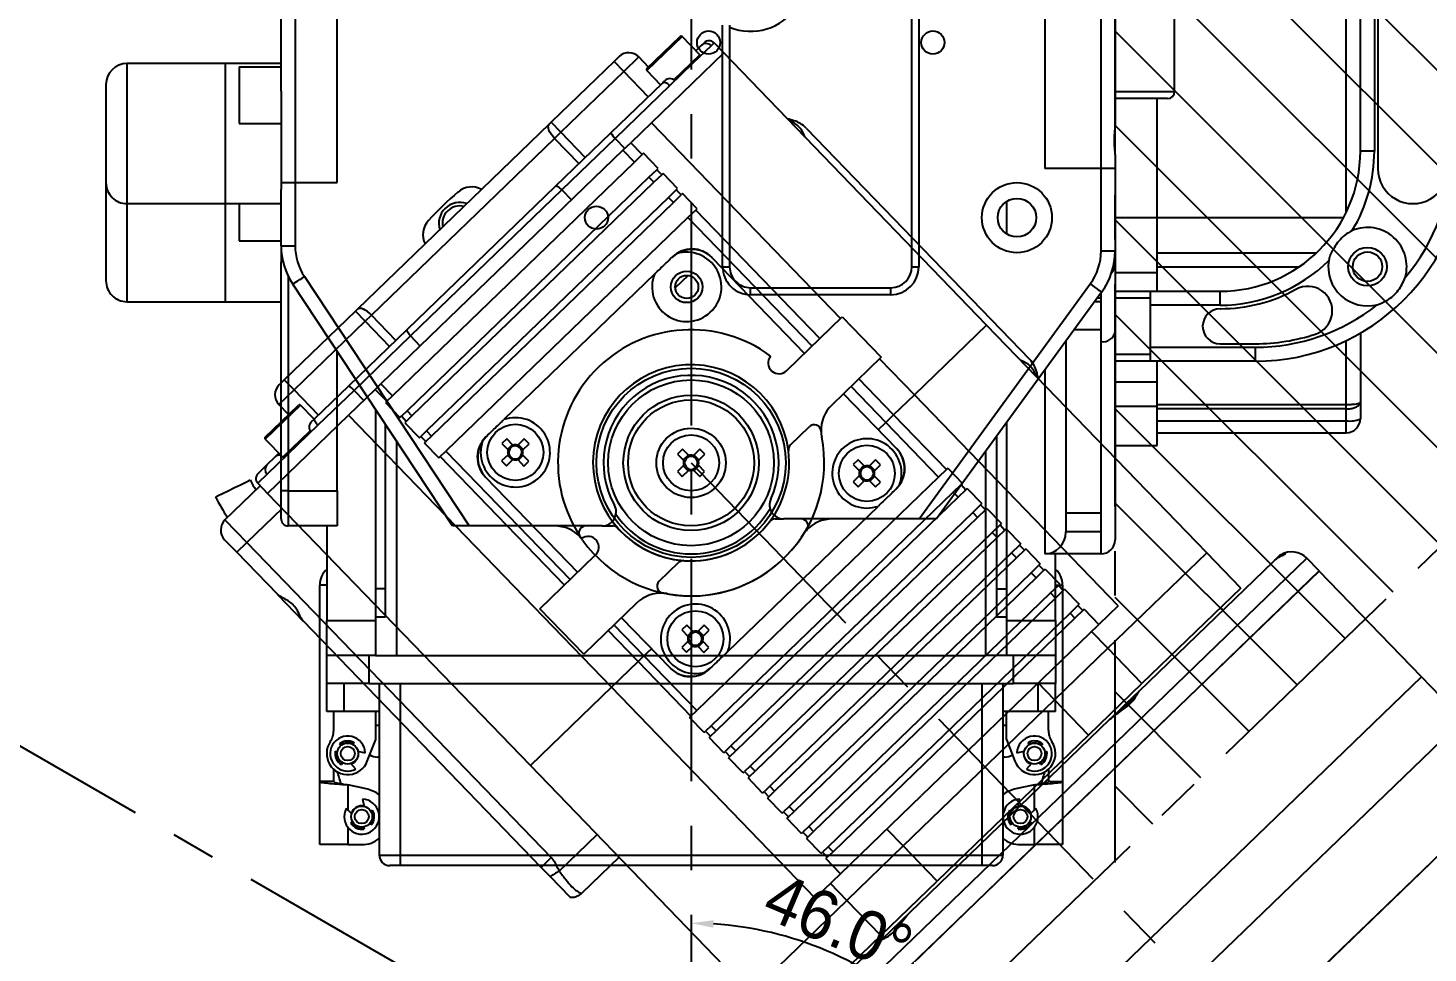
# Model space of a CAD drawing. Header units: millimetres. Extents: x 36 to 3196, y 27 to 5967.
# Drawn here: x 491 to 690.7, y 683.9 to 816 of the extents above; entities that cross this region are included whole.
import ezdxf

# ---------------------------------------------------------------- set-up
doc = ezdxf.new("R2010")
doc.units = ezdxf.units.MM
doc.linetypes.add('CENTER', pattern=[50.8, 31.75, -6.35, 6.35, -6.35])
for name, color, linetype in [('02_Center Line', 1, 'CENTER'), ('07_Hatch', 7, 'Continuous'), ('08_Dimension.Annotation', 2, 'Continuous')]:
    doc.layers.add(name, color=color, linetype=linetype)
doc.styles.add('Coavis T-3.2 Style', font='MS PGothic.ttf', dxfattribs={"height": 3.2})
doc.styles.add('Coavis T-7.0 Style', font='MS PGothic.ttf', dxfattribs={"height": 7})
doc.dimstyles.new('Coavis D-Style', dxfattribs={"dimtxt": 3.2, "dimasz": 3.2, "dimexe": 2, "dimexo": 1, "dimgap": 0.8, "dimtad": 1, "dimtoh": 1, "dimdec": 3, "dimzin": 1, "dimdsep": 46, "dimtxsty": 'Coavis T-3.2 Style', "dimcen": 0, "dimclrd": 253, "dimclre": 253, "dimclrt": 2, "dimadec": 1, "dimazin": 0, "dimtp": 0.1, "dimtm": 0.1, "dimtfac": 0.71, "dimtdec": 3, "dimtmove": 0, "dimatfit": 3, "dimfxl": 1, "dimlwd": -1, "dimlwe": -1, "dimarcsym": 1})

# ---------------------------------------------------------------- blocks, each defined once
blk = doc.blocks.new('A$C32f45786')
at = {"color": 7, "linetype": 'Continuous', "lineweight": 25}
for p, q in [((99.5, 181.5), (195.5, 181.5)), ((102, 181), (193, 181)), ((193, 181), (193, 179)), ((193, 179), (102, 179)), ((218.98, 179), (228.84, 179)), ((228.84, 179), (231.2, 179)), ((229.8, 177), (229.17, 177)), ((229.17, 150), (229.17, 177)), ((229.8, 177), (229.8, 150)), ((231.49, 177), (229.8, 177)), ((231.49, 150), (231.49, 177)), ((233.2, 177), (231.49, 177)), ((233.2, 150), (233.2, 177)), ((207.5, 150), (207.5, 172.77)), ((220.5, 159), (220.5, 164)), ((221, 164), (223, 164)), ((221, 149), (221, 164)), ((223, 164), (223, 149)), ((215, 159), (213, 159)), ((213, 149), (213, 159)), ((215, 159), (215, 149)), ((184.5, 152.5), (170.5, 152.5)), ((184.5, 144), (184.5, 152.5)), ((185.5, 151.5), (185.5, 144)), ((202.5, 150), (185.5, 150)), ((202.5, 144), (202.5, 150)), ((210.35, 150), (202.5, 150)), ((210.35, 144), (210.35, 150)), ((213, 150), (210.35, 150)), ((225.94, 150), (223, 150)), ((225.94, 144), (225.94, 150)), ((229.4, 150), (225.94, 150)), ((229.4, 144), (229.4, 150)), ((235, 150), (229.4, 150)), ((235, 144), (235, 150)), ((213, 144), (213, 149)), ((213, 149), (214, 149)), ((214, 149), (214, 144)), ((214, 149), (222, 149)), ((222, 144), (222, 149)), ((222, 149), (223, 149)), ((223, 149), (223, 144)), ((149.75, 144), (189.25, 144)), ((193.75, 144), (195.5, 144)), ((195.5, 144), (195.5, 142)), ((195.5, 144), (207.24, 144)), ((207.24, 144), (209.08, 144)), ((207.24, 142), (207.24, 144)), ((209.08, 144), (218.82, 144)), ((218.82, 144), (248.5, 144)), ((195.5, 142), (99.5, 142)), ((195.5, 142), (195.5, 134)), ((207.24, 142), (195.5, 142)), ((213.13, 142.08), (245.5, 118.5)), ((214.17, 142), (213.25, 142)), ((220.18, 142), (214.17, 142)), ((214.5, 142), (214.5, 141.09)), ((247.35, 142), (220.18, 142)), ((244.63, 137), (244.63, 142)), ((250.5, 142), (247.35, 142)), ((247.35, 142), (247.35, 137)), ((250.5, 142), (250.5, 134)), ((245.5, 116.03), (211.95, 140.47)), ((244.63, 137), (220.11, 137)), ((247.27, 137), (244.63, 137)), ((247.35, 137), (247.27, 137)), ((254.94, 136.5), (283, 136.5)), ((283, 136.5), (292, 136.5)), ((283, 134.5), (283, 136.5)), ((292, 136.5), (292, 132.5)), ((99.5, 134), (195.5, 134)), ((224.23, 134), (250.5, 134)), ((260, 135.5), (250.5, 135.5)), ((260, 128.55), (260, 135.5)), ((260, 135.5), (265, 135.5)), ((265, 135.5), (265, 128.55)), ((265, 135.5), (269, 135.5)), ((269, 135.5), (269, 129.5)), ((273, 135.5), (269, 135.5)), ((273, 135.5), (273, 133)), ((275.68, 134.5), (273, 134.5)), ((278.75, 133.98), (278.67, 134.27)), ((281.24, 134.5), (283, 134.5)), ((269, 133), (273, 133)), ((273, 133), (273, 128)), ((277.63, 133.67), (277.84, 133.45)), ((280.56, 133.4), (280.3, 133.25)), ((280.44, 132.07), (281.22, 131.35)), ((283.45, 132.5), (284.1, 129.62)), ((286.84, 132.72), (287.56, 131.94)), ((288.75, 131.8), (288.9, 132.06)), ((292, 130.5), (292, 132.5)), ((277.7, 131.75), (277.44, 131.6)), ((278.9, 130), (278.66, 131.04)), ((286.54, 130.16), (285.5, 130.39)), ((289.77, 130.17), (289.48, 130.25)), ((204.84, 128.55), (200.16, 128.55)), ((260, 128.55), (231.71, 128.55)), ((255.5, 127.1), (255.5, 128.55)), ((259.5, 127.1), (259.5, 128.55)), ((265, 128.55), (260, 128.55)), ((269, 129.5), (265, 129.5)), ((265, 128.55), (265, 125.5)), ((269, 37.5), (269, 129.5)), ((269, 128), (293.5, 128)), ((277, 128.5), (273, 128.5)), ((275, 128.5), (275, 128)), ((277, 128.5), (280.09, 129.71)), ((279.5, 128.26), (279.5, 128)), ((287.1, 128.94), (287.25, 129.2)), ((288.96, 129.34), (289.17, 129.13)), ((293.5, 125), (293.5, 128)), ((233.7, 127.1), (255.5, 127.1)), ((255.5, 127.1), (259.5, 127.1)), ((295, 126.5), (295, 125)), ((235.89, 125.5), (265, 125.5)), ((265, 41.5), (265, 125.5)), ((269, 125), (293.5, 125)), ((293.5, 125), (295, 125)), ((293.5, 42), (293.5, 125)), ((295, 125), (295, 42)), ((245.5, 118.5), (245.5, 116.03)), ((85.5, 116), (209.5, 116)), ((209.5, 115), (209.5, 116)), ((245.5, 116.03), (245.5, 96.7)), ((209.5, 115), (85.5, 115)), ((212.5, 92), (212.5, 112)), ((213.5, 112), (212.5, 112)), ((213.5, 112), (213.5, 92)), ((245.5, 95.5), (245.5, 96.7)), ((245.9, 94.7), (244.97, 95.34)), ((213.5, 92), (212.5, 92)), ((175, 89), (209.5, 89)), ((209.5, 88), (175, 88)), ((209.5, 88), (209.5, 89)), ((245.86, 72.27), (246.83, 73.07)), ((246.5, 70.8), (246.5, 72.32)), ((246.5, 70.8), (246.5, 51.83)), ((210.9, 28.32), (246.5, 51.83)), ((246.5, 51.83), (246.5, 49.43)), ((246.5, 49.43), (212.01, 26.65)), ((269, 42), (293.5, 42)), ((293.5, 42), (295, 42)), ((293.5, 39), (293.5, 42)), ((295, 42), (295, 40.5)), ((265, 41.5), (234.49, 41.5)), ((265, 38.45), (265, 41.5)), ((229.87, 38.45), (260, 38.45)), ((255.5, 39.9), (232.07, 39.9)), ((255.5, 39.9), (255.5, 38.45)), ((259.5, 39.9), (255.5, 39.9)), ((259.5, 38.45), (259.5, 39.9)), ((260, 31.5), (260, 38.45)), ((260, 38.45), (265, 38.45)), ((265, 38.45), (265, 31.5)), ((269, 39), (293.5, 39)), ((273, 39), (273, 34)), ((277, 38.5), (273, 38.5)), ((275, 39), (275, 38.5)), ((280.09, 37.29), (277, 38.5)), ((279.5, 39), (279.5, 38.74)), ((287.25, 37.8), (287.1, 38.06)), ((265, 37.5), (269, 37.5)), ((269, 37.5), (269, 31.5)), ((278.66, 35.96), (278.9, 37)), ((284.1, 37.38), (283.45, 34.5)), ((285.5, 36.61), (286.54, 36.84)), ((289.17, 37.87), (288.96, 37.66)), ((289.48, 36.75), (289.77, 36.83)), ((292, 34.5), (292, 36.5)), ((273, 34), (269, 34)), ((273, 34), (273, 31.5)), ((277.44, 35.4), (277.7, 35.25)), ((281.22, 35.65), (280.44, 34.93)), ((287.56, 35.06), (286.84, 34.28)), ((288.9, 34.94), (288.75, 35.2)), ((292, 34.5), (292, 30.5)), ((197.5, 33), (167.5, 33)), ((197.5, 27), (197.5, 33)), ((241.5, 33), (221.62, 33)), ((241.5, 26), (241.5, 33)), ((241.5, 33), (246.5, 33)), ((246.5, 33), (246.5, 26)), ((275.68, 32.5), (273, 32.5)), ((277.84, 33.55), (277.63, 33.33)), ((278.67, 32.73), (278.75, 33.02)), ((278.74, 32.97), (279, 32.95)), ((280.3, 33.75), (280.56, 33.6)), ((283, 32.5), (281.24, 32.5)), ((283, 32.5), (283, 30.5)), ((246.5, 31.5), (260, 31.5)), ((283, 30.5), (254.94, 30.5)), ((265, 31.5), (260, 31.5)), ((269, 31.5), (265, 31.5)), ((273, 31.5), (269, 31.5)), ((292, 30.5), (283, 30.5)), ((167.5, 27), (197.5, 27)), ((197.5, 25), (197.5, 27)), ((197.5, 27), (206.5, 27)), ((206.5, 25), (206.5, 27)), ((241.5, 26), (241.5, 25)), ((241.5, 26), (246.5, 26)), ((184.43, 25), (172.99, 25)), ((180.5, 25), (180.5, 17)), ((180.99, 19), (180.99, 25)), ((184.43, 25), (189.04, 25)), ((189.04, 19), (189.04, 25)), ((189.04, 25), (198.5, 25)), ((206.5, 25), (198.5, 25)), ((200.5, 17), (200.5, 25)), ((205.82, 19), (205.82, 25)), ((206.5, 25), (208.86, 25)), ((241.5, 25), (208.86, 25)), ((214.5, 17), (214.5, 25)), ((245.5, 25), (241.5, 25)), ((180.99, 19), (189.04, 19)), ((200.5, 19), (205.82, 19)), ((180.5, 17), (180.5, 3)), ((180.5, 17), (200.5, 17)), ((180.5, 17), (184.05, 17)), ((184.05, 17), (200.5, 17)), ((200.4, 17), (214.5, 17)), ((200.5, 3), (200.5, 17)), ((200.5, 17), (214.5, 17)), ((214.5, 3), (214.5, 17)), ((183.5, 0), (197.5, 0)), ((197.5, 0), (211.5, 0))]:
    blk.add_line(p, q, dxfattribs=at)
at = {"color": 1, "linetype": 'Continuous', "lineweight": 25}
for p, q in [((201.72, 177), (166.85, 177)), ((202.5, 150), (202.5, 176.6)), ((229.17, 177), (220.04, 177)), ((209.5, 150), (209.5, 170.3)), ((213.93, 141.5), (213.93, 142)), ((218.5, 142), (218.5, 138.17)), ((254.94, 135.5), (254.94, 136.5)), ((287.04, 132.5), (283.45, 132.5)), ((292, 132.5), (289.5, 132.5)), ((283.45, 34.5), (287.04, 34.5)), ((289.5, 34.5), (292, 34.5)), ((254.94, 31.5), (254.94, 30.5)), ((210.86, 26), (241.5, 26)), ((180.5, 3), (200.5, 3)), ((200.5, 3), (214.5, 3))]:
    blk.add_line(p, q, dxfattribs=at)
at = {"color": 7, "linetype": 'Continuous', "lineweight": 25, "flags": 128}
for points in [[(211.95, 140.47), (212.18, 140.78), (212.41, 141.08), (212.61, 141.36), (212.79, 141.61), (212.93, 141.81), (213.04, 141.96), (213.11, 142.05), (213.13, 142.08)], [(277.81, 133.49), (277.57, 133.09), (277.45, 132.5)], [(277.45, 132.5), (277.57, 131.91), (277.66, 131.72)], [(284.1, 129.62), (284.58, 128.42), (284.88, 128)], [(287.23, 129.16), (287.41, 129.07), (288, 128.95)], [(288, 128.95), (288.59, 129.07), (288.99, 129.31)], [(284.88, 39), (284.58, 38.58), (284.1, 37.38)], [(287.23, 37.84), (287.41, 37.93), (288, 38.05)], [(288, 38.05), (288.59, 37.93), (288.99, 37.69)], [(212.01, 26.65), (211.99, 26.69), (211.92, 26.78), (211.82, 26.94), (211.68, 27.14), (211.52, 27.4), (211.33, 27.69), (211.12, 28), (210.9, 28.32)]]:
    blk.add_lwpolyline(points, dxfattribs=at)
at = {"color": 7, "linetype": 'Continuous', "lineweight": 25}
for centre, radius in [((209.5, 180.02), 2.75), ((209.5, 180.02), 2.1), ((202.5, 130), 5), ((279, 132.5), 1.5), ((202.5, 130), 2.75), ((279, 132.5), 1), ((288, 130.5), 1.5), ((288, 130.5), 1), ((177.5, 118), 1.65), ((177.5, 86), 1.65), ((202.5, 70), 1.65), ((288, 36.5), 1.5), ((279, 34.5), 1.5), ((288, 36.5), 1), ((279, 34.5), 1)]:
    blk.add_circle(centre, radius, dxfattribs=at)
for centre, radius, start, end in [((193, 164), 30, 0, 90), ((193, 164), 28, 49.8567, 90), ((195.5, 186.5), 5, 270, 90), ((209.5, 180.02), 5.6, 73.9141, 202.7955), ((193, 159), 22, 58.9801, 90), ((209.5, 180.02), 5.6, 260.9521, 14.4069), ((193, 164), 28, 0, 38.4643), ((193, 159), 20, 0, 90), ((227.84, 177.49), 3.69, 352.3742, 24.1776), ((231.2, 177), 2, 0, 90), ((193, 159), 22, 0, 44.7675), ((215.8, 171.5), 3.5, 18.21, 208.7357), ((193, 164), 27.5, 0, 18.21), ((193, 159), 22.5, 0, 28.7357), ((218, 159), 2.5, 180, 0), ((184.5, 151.5), 1, 0, 90), ((207.24, 134), 10, 53.924, 90), ((218.43, 142.27), 1.78, 351.3217, 77.2034), ((248.5, 142), 2, 0, 90), ((207.24, 134), 8, 53.924, 90), ((254.94, 133.5), 3, 90, 138.1897), ((275.68, 137.5), 3, 270, 303.5573), ((279, 132.5), 2.5, 332.6096, 267.6371), ((279, 132.5), 3, 291.3045, 123.5573), ((279, 132.5), 1.8, 30.1233, 100.6521), ((279, 132.5), 1.55, 30.1233, 99.8233), ((285.32, 143.28), 10, 248.1096, 257.9169), ((279, 132.5), 1.8, 139.5946, 210.1233), ((279, 132.5), 1.55, 257.83, 342.4167), ((288, 130.5), 2.5, 182.5607, 117.5882), ((288, 130.5), 1.55, 107.7811, 192.3678), ((288, 130.5), 1.8, 349.5457, 60.0745), ((288, 130.5), 1.55, 350.3745, 60.0745), ((288, 130.5), 4, 321.3178, 0), ((277.5, 128.26), 2, 0, 33.0674), ((288, 130.5), 1.8, 240.0745, 310.6032), ((293.5, 126.5), 1.5, 0, 90), ((209.5, 112), 4, 0, 90), ((209.5, 112), 3, 0, 90), ((250.5, 103.67), 5, 180, 228.1897), ((246.5, 99.2), 1, 48.1897, 180), ((250.5, 103.67), 5, 228.1897, 237.2028), ((168, 92), 7.9, 337.682, 56.151), ((237.5, 83.5), 19, 305.6853, 57.2028), ((237.5, 83.5), 12.5, 65.5567, 298.8657), ((243.5, 96.7), 2, 245.5567, 0), ((237.5, 83.5), 13, 0, 60.0339), ((246.5, 95.5), 1, 180, 233.1301), ((237.5, 83.5), 14, 311.8103, 53.1301), ((209.5, 92), 4, 270, 0), ((209.5, 92), 3, 270, 0), ((237.5, 83.5), 13, 304.3885, 0), ((244.5, 70.8), 2, 0, 118.8657), ((247.5, 72.32), 1, 131.8103, 180), ((247.5, 68.48), 1, 180, 311.8103), ((251.5, 64.01), 5, 125.6853, 131.8103), ((251.5, 64.01), 5, 131.8103, 180), ((293.5, 40.5), 1.5, 270, 0), ((277.5, 38.74), 2, 326.9326, 0), ((288, 36.5), 2.5, 242.4118, 177.4393), ((288, 36.5), 1.8, 49.3968, 119.9255), ((288, 36.5), 4, 0, 38.6822), ((279, 34.5), 2.5, 92.3629, 27.3904), ((279, 34.5), 3, 236.4427, 68.6955), ((279, 34.5), 1.55, 17.5833, 102.17), ((288, 36.5), 1.55, 167.6322, 252.2189), ((288, 36.5), 1.55, 299.9255, 9.6255), ((288, 36.5), 1.8, 299.9255, 10.4543), ((279, 34.5), 1.8, 149.8767, 220.4054), ((279, 34.5), 1.55, 149.8767, 219.5767), ((275.68, 29.5), 3, 56.4427, 90), ((279, 34.5), 1.8, 259.3479, 329.8767), ((279, 34.5), 1.55, 270, 329.8767), ((285.32, 23.72), 10, 101.924, 111.8904), ((254.94, 33.5), 3, 221.8103, 270), ((206.5, 35), 8, 270, 303.4356), ((206.5, 35), 10, 270, 303.4356), ((245.5, 26), 1, 270, 0), ((183.5, 3), 3, 180, 270), ((197.5, 3), 3, 270, 0), ((211.5, 3), 3, 270, 0)]:
    blk.add_arc(centre, radius, start, end, dxfattribs=at)
at = {"color": 1, "linetype": 'Continuous', "lineweight": 25}
blk.add_arc((209.08, 142.04), 1.96, 47.7384, 89.935, dxfattribs=at)
at = {"color": 7, "linetype": 'Continuous', "lineweight": 25}
blk.add_ellipse((247.28, 134), major_axis=(3.22, 0), ratio=0.930462, start_param=0, end_param=1.546931, dxfattribs=at)
for points, knots in [([(214.92, 181.42), (214.74, 181.89), (214.3, 183.04), (212.97, 184.53), (211.68, 185.12), (211.05, 185.4)], [0, 0, 0, 0, 0.264729, 0.640155, 1, 1, 1, 1]), ([(204.34, 177.85), (204.55, 177.49), (205.15, 176.44), (206.56, 175.34), (207.85, 174.65), (208.5, 174.52), (208.62, 174.49)], [0, 0, 0, 0, 0.224474, 0.646123, 0.933586, 1, 1, 1, 1]), ([(229.17, 177), (229.17, 177.22), (229.16, 177.64), (229.11, 178.22), (229.03, 178.68), (228.93, 178.94), (228.87, 179), (228.84, 179), (228.84, 179)], [0, 0, 0, 0, 0.2042196, 0.4065357, 0.6116417, 0.8255191, 0.9966767, 1, 1, 1, 1]), ([(229.8, 177), (229.79, 177.22), (229.77, 177.64), (229.61, 178.22), (229.37, 178.68), (229.1, 178.94), (228.92, 179), (228.84, 179), (228.84, 179)], [0, 0, 0, 0, 0.204423, 0.406746, 0.611683, 0.825429, 0.996672, 1, 1, 1, 1]), ([(189.25, 144), (189.54, 143.98), (190.16, 143.94), (191.3, 143.82), (192.52, 143.89), (193.33, 143.99), (193.7, 144), (193.75, 144)], [0, 0, 0, 0, 0.209898, 0.456533, 0.712866, 0.961013, 1, 1, 1, 1]), ([(283.45, 132.5), (283.41, 133.02), (283.34, 134.07), (283.23, 135.39), (283.11, 136.32), (283.04, 136.44), (283, 136.5)], [0, 0, 0, 0, 0.249999, 0.499998, 0.75, 1, 1, 1, 1]), ([(283.45, 132.5), (283.41, 132.76), (283.34, 133.29), (283.23, 133.95), (283.11, 134.41), (283.04, 134.47), (283, 134.5)], [0, 0, 0, 0, 0.249997, 0.5, 0.749995, 1, 1, 1, 1]), ([(283, 30.5), (283.04, 30.56), (283.11, 30.68), (283.23, 31.61), (283.34, 32.93), (283.41, 33.98), (283.45, 34.5)], [0, 0, 0, 0, 0.25, 0.500002, 0.75, 1, 1, 1, 1]), ([(283, 32.5), (283.04, 32.53), (283.11, 32.59), (283.23, 33.05), (283.34, 33.71), (283.41, 34.24), (283.45, 34.5)], [0, 0, 0, 0, 0.250005, 0.499999, 0.750001, 1, 1, 1, 1])]:
    blk.add_open_spline(points, degree=3, knots=knots, dxfattribs=at)
blk = doc.blocks.new('A$C1af0320f')
at = {"color": 8, "linetype": 'Continuous', "lineweight": 25}
for p, q in [((124.35, 444.14), (121.85, 444.14)), ((121.85, 444.14), (121.85, 412.13)), ((124.35, 444.14), (124.35, 412.13)), ((145.37, 444.14), (124.37, 444.14)), ((124.37, 444.14), (124.37, 384.64)), ((153.87, 444.14), (145.37, 444.14)), ((145.37, 444.14), (145.37, 384.64)), ((145.37, 444.14), (145.37, 337.4)), ((153.87, 444.14), (153.87, 337.4)), ((165.37, 444.14), (165.37, 337.4)), ((165.39, 444.14), (165.39, 336.64)), ((118.85, 440.41), (118.85, 441.66)), ((119.14, 442.25), (118.97, 441.84)), ((119.05, 441.86), (119.05, 441.67)), ((118.85, 413.8), (118.85, 440.41)), ((124.37, 440.36), (124.35, 440.36)), ((124.35, 436.36), (124.37, 436.36)), ((10.15, 434.39), (10.15, 433.8)), ((10.15, 434.39), (12.15, 434.39)), ((10.15, 433.8), (10.15, 431.37)), ((12.15, 420.06), (12.15, 434.39)), ((66.15, 434.39), (12.15, 434.39)), ((28.02, 435.39), (73.98, 435.39)), ((111.35, 434.39), (66.15, 434.39)), ((66.15, 434.39), (66.15, 420.06)), ((118.35, 434.39), (111.35, 434.39)), ((111.35, 414.77), (111.35, 434.39)), ((118.35, 434.39), (118.35, 414.77)), ((6.15, 424.95), (6.15, 431.55)), ((9.95, 431.75), (6.35, 431.75)), ((6.35, 431.75), (6.35, 424.75)), ((9.15, 432.83), (9.15, 433.39)), ((9.15, 431.75), (9.15, 432.83)), ((9.95, 426.58), (9.95, 431.75)), ((124.37, 433.39), (124.35, 433.39)), ((10.15, 431.37), (10.15, 430.12)), ((10.15, 430.12), (10.15, 425.6)), ((118.85, 430.39), (118.35, 430.39)), ((9.15, 425.1), (9.15, 425.6)), ((10.15, 425.6), (10.15, 414.77)), ((6.15, 425.28), (4.15, 425.28)), ((4.15, 422.28), (4.15, 425.28)), ((6.35, 424.75), (9.15, 424.75)), ((9.15, 414.88), (9.15, 425.1)), ((2.15, 423.28), (2.15, 422.28)), ((4.15, 422.28), (2.15, 422.28)), ((2.15, 422.28), (2.15, 409.8)), ((9.15, 422.28), (4.15, 422.28)), ((4.15, 409.8), (4.15, 422.28)), ((12.15, 420.06), (12.15, 415.94)), ((12.15, 420.06), (51, 420.06)), ((51, 409.39), (51, 420.39)), ((51, 420.39), (59, 420.39)), ((59, 420.39), (59, 410.56)), ((59, 420.06), (66.15, 420.06)), ((108, 420.06), (66.15, 420.06)), ((66.15, 415.94), (66.15, 420.06)), ((66.15, 420.06), (66.15, 415.94)), ((108, 420.06), (108, 416.21)), ((14.5, 415.94), (12.15, 415.94)), ((12.15, 414.39), (12.15, 415.94)), ((17.5, 416.21), (14.5, 416.21)), ((14.5, 416.21), (14.5, 415.94)), ((14.5, 415.94), (14.5, 414.39)), ((17.5, 415.94), (17.5, 416.21)), ((17.5, 414.39), (17.5, 415.94)), ((18.5, 415.94), (17.5, 415.94)), ((21.5, 416.21), (18.5, 416.21)), ((18.5, 416.21), (18.5, 415.94)), ((18.5, 415.94), (18.5, 414.39)), ((21.5, 415.94), (21.5, 416.21)), ((21.5, 414.39), (21.5, 415.94)), ((22.5, 415.94), (21.5, 415.94)), ((25.5, 416.21), (22.5, 416.21)), ((22.5, 416.21), (22.5, 415.94)), ((22.5, 414.39), (22.5, 415.94)), ((25.5, 415.94), (25.5, 416.21)), ((25.5, 415.94), (25.5, 414.39)), ((51, 415.94), (25.5, 415.94)), ((66.15, 415.94), (59, 415.94)), ((66.15, 415.94), (77, 415.94)), ((66.15, 415.94), (66.15, 414.39)), ((77, 416.21), (80, 416.21)), ((77, 416.21), (77, 415.94)), ((77, 415.94), (77, 414.39)), ((80, 415.94), (80, 416.21)), ((80, 415.94), (81, 415.94)), ((80, 414.39), (80, 415.94)), ((81, 416.21), (84, 416.21)), ((81, 416.21), (81, 415.94)), ((81, 415.94), (81, 414.39)), ((84, 415.94), (84, 416.21)), ((84, 415.94), (85, 415.94)), ((84, 414.39), (84, 415.94)), ((85, 416.21), (88, 416.21)), ((85, 416.21), (85, 415.94)), ((85, 415.94), (85, 414.39)), ((88, 415.94), (88, 416.21)), ((88, 415.94), (89, 415.94)), ((88, 414.39), (88, 415.94)), ((89, 416.21), (92, 416.21)), ((89, 416.21), (89, 415.94)), ((89, 415.94), (89, 414.39)), ((92, 415.94), (92, 416.21)), ((92, 415.94), (93, 415.94)), ((92, 414.39), (92, 415.94)), ((93, 416.21), (96, 416.21)), ((93, 416.21), (93, 415.94)), ((93, 415.94), (93, 414.39)), ((96, 415.94), (96, 416.21)), ((96, 415.94), (97, 415.94)), ((96, 414.39), (96, 415.94)), ((97, 416.21), (100, 416.21)), ((97, 416.21), (97, 415.94)), ((97, 415.94), (97, 414.39)), ((100, 415.94), (100, 416.21)), ((100, 415.94), (101, 415.94)), ((100, 414.39), (100, 415.94)), ((101, 416.21), (104, 416.21)), ((101, 416.21), (101, 415.94)), ((101, 415.94), (101, 414.39)), ((104, 415.94), (104, 416.21)), ((104, 415.94), (105, 415.94)), ((104, 414.39), (104, 415.94)), ((105, 416.21), (108, 416.21)), ((105, 416.21), (105, 415.94)), ((105, 415.94), (105, 414.39)), ((108, 399.72), (108, 416.21)), ((9.15, 403.88), (9.15, 414.88)), ((10.15, 414.77), (10.15, 404.19)), ((10.15, 414.77), (12.15, 414.77)), ((12.15, 414.39), (12.15, 366.39)), ((12.15, 414.39), (14.5, 414.39)), ((14.5, 366.39), (14.5, 414.39)), ((17.5, 414.39), (18.5, 414.39)), ((17.5, 414.39), (17.5, 366.39)), ((18.5, 366.39), (18.5, 414.39)), ((21.5, 414.39), (21.5, 366.39)), ((21.5, 414.39), (22.5, 414.39)), ((22.5, 366.39), (22.5, 414.39)), ((25.5, 414.39), (25.5, 366.39)), ((25.5, 414.39), (51, 414.39)), ((59, 414.39), (66.15, 414.39)), ((66.15, 414.39), (77, 414.39)), ((66.15, 412.89), (66.15, 414.39)), ((66.15, 414.39), (66.15, 412.89)), ((77, 414.39), (77, 366.4)), ((80, 414.39), (81, 414.39)), ((80, 366.4), (80, 414.39)), ((81, 414.39), (81, 366.4)), ((84, 414.39), (85, 414.39)), ((84, 366.4), (84, 414.39)), ((85, 414.39), (85, 366.4)), ((88, 414.39), (89, 414.39)), ((88, 366.4), (88, 414.39)), ((89, 414.39), (89, 366.4)), ((92, 414.39), (93, 414.39)), ((92, 366.4), (92, 414.39)), ((93, 414.39), (93, 366.4)), ((96, 414.39), (97, 414.39)), ((96, 366.4), (96, 414.39)), ((97, 414.39), (97, 366.4)), ((100, 414.39), (101, 414.39)), ((100, 366.4), (100, 414.39)), ((101, 414.39), (101, 366.4)), ((104, 414.39), (105, 414.39)), ((104, 366.4), (104, 414.39)), ((105, 414.39), (105, 366.4)), ((111.35, 414.77), (108, 414.77)), ((118.35, 414.77), (111.35, 414.77)), ((111.35, 414.77), (111.35, 404.19)), ((118.35, 404.19), (118.35, 414.77)), ((118.85, 413.8), (118.85, 413.2)), ((51, 412.89), (32.1, 412.89)), ((69.9, 412.89), (59, 412.89)), ((118.85, 413.18), (118.85, 413.2)), ((118.85, 407.91), (118.85, 413.18)), ((119.05, 413.03), (119.05, 409.65)), ((121.85, 412.13), (121.85, 336.64)), ((124.35, 412.13), (124.35, 336.64)), ((124.37, 411.9), (124.35, 411.9)), ((165.39, 413.4), (165.37, 413.4)), ((2.15, 409.8), (2.15, 409.38)), ((4.15, 409.8), (2.15, 409.8)), ((4.15, 408.56), (4.15, 409.8)), ((9.15, 409.8), (4.15, 409.8)), ((28.09, 409.63), (28, 408.79)), ((69.97, 409.65), (68.98, 409.63)), ((68.98, 409.63), (69, 408.35)), ((69.99, 408.37), (69.97, 409.65)), ((74, 408.79), (73.91, 409.63)), ((165.37, 411.32), (165.39, 411.32)), ((2.15, 409.38), (2.15, 371.4)), ((4.15, 372.22), (4.15, 408.56)), ((4.15, 408.56), (9.15, 408.56)), ((31.45, 408.66), (31.45, 406.12)), ((51, 409.39), (51, 409.39)), ((68.52, 407.88), (67.25, 407.86)), ((67.25, 407.86), (67.26, 406.87)), ((68.42, 406.88), (68.41, 407.87)), ((68.99, 408.47), (69.98, 408.48)), ((71.74, 407.91), (70.46, 407.89)), ((70.58, 407.9), (70.59, 406.91)), ((71.75, 406.92), (71.74, 407.91)), ((118.85, 368.25), (118.85, 407.95)), ((124.35, 407.9), (124.37, 407.9)), ((59, 402.39), (59, 406.09)), ((67.26, 406.87), (68.54, 406.89)), ((69.01, 406.42), (69.03, 405.14)), ((70.01, 406.31), (69.02, 406.3)), ((70.02, 405.15), (70, 406.43)), ((70.48, 406.91), (71.75, 406.92)), ((9.15, 374.54), (9.15, 403.88)), ((10.15, 404.19), (10.15, 374.17)), ((10.15, 404.19), (12.15, 404.19)), ((28, 405.33), (28, 375.45)), ((69.03, 405.14), (70.02, 405.15)), ((74, 375.45), (74, 405.33)), ((111.35, 404.19), (108, 404.19)), ((111.35, 374.17), (111.35, 404.19)), ((118.35, 404.19), (111.35, 404.19)), ((118.35, 404.19), (118.35, 374.17)), ((108, 399.72), (108, 381.06)), ((51.47, 392.65), (50.48, 392.63)), ((50.48, 392.63), (50.49, 391.35)), ((51.48, 391.37), (51.47, 392.65)), ((50.02, 390.87), (48.74, 390.86)), ((48.74, 390.86), (48.76, 389.87)), ((48.76, 389.87), (50.04, 389.88)), ((49.92, 389.88), (49.91, 390.87)), ((50.49, 391.47), (51.48, 391.48)), ((53.24, 390.91), (51.96, 390.9)), ((51.98, 389.91), (53.26, 389.92)), ((52.08, 390.9), (52.09, 389.91)), ((53.26, 389.92), (53.24, 390.91)), ((50.52, 389.41), (50.53, 388.13)), ((51.51, 389.31), (50.52, 389.3)), ((50.53, 388.13), (51.52, 388.15)), ((51.52, 388.15), (51.51, 389.43)), ((124.37, 384.64), (124.37, 336.64)), ((108, 364.99), (108, 381.06)), ((60, 375.37), (60, 379.21)), ((32.97, 375.65), (31.98, 375.63)), ((31.98, 375.63), (31.99, 374.35)), ((32.98, 374.37), (32.97, 375.65)), ((69.98, 375.64), (68.99, 375.64)), ((68.99, 375.64), (69, 374.36)), ((69.99, 374.36), (69.98, 375.64)), ((9.15, 362.9), (9.15, 374.54)), ((10.15, 374.17), (12.15, 374.17)), ((10.15, 374.17), (10.15, 362.98)), ((31.52, 373.87), (30.24, 373.86)), ((30.24, 373.86), (30.26, 372.87)), ((31.42, 372.88), (31.41, 373.87)), ((31.99, 374.47), (32.98, 374.48)), ((34.74, 373.91), (33.46, 373.9)), ((33.58, 373.9), (33.59, 372.91)), ((34.76, 372.92), (34.74, 373.91)), ((68.53, 373.88), (67.25, 373.87)), ((67.25, 373.87), (67.25, 372.88)), ((68.42, 372.89), (68.41, 373.88)), ((69, 374.48), (69.99, 374.48)), ((71.75, 373.9), (70.47, 373.89)), ((70.58, 373.89), (70.59, 372.9)), ((71.75, 372.91), (71.75, 373.9)), ((111.35, 374.17), (108, 374.17)), ((118.35, 374.17), (111.35, 374.17)), ((111.35, 374.17), (111.35, 362.98)), ((118.35, 362.98), (118.35, 374.17)), ((4.15, 370.98), (4.15, 372.22)), ((9.15, 372.22), (4.15, 372.22)), ((28, 371.99), (28.09, 371.15)), ((30.26, 372.87), (31.54, 372.88)), ((32.02, 372.41), (32.03, 371.13)), ((33.01, 372.31), (32.02, 372.3)), ((33.02, 371.15), (33.01, 372.43)), ((33.48, 372.91), (34.76, 372.92)), ((67.25, 372.88), (68.53, 372.89)), ((69.01, 372.42), (69.02, 371.14)), ((70, 372.31), (69.01, 372.3)), ((70.01, 371.14), (70, 372.42)), ((70.47, 372.9), (71.75, 372.91)), ((73.91, 371.15), (74, 371.99)), ((2.15, 371.4), (2.15, 370.98)), ((2.15, 370.98), (2.15, 356.87)), ((4.15, 370.98), (2.15, 370.98)), ((4.15, 356.87), (4.15, 370.98)), ((4.15, 370.98), (9.15, 370.98)), ((32.03, 371.13), (33.02, 371.15)), ((51, 360.39), (51, 371.39)), ((51, 371.39), (51, 371.39)), ((60, 370.9), (60, 360.39)), ((69.02, 371.14), (70.01, 371.14)), ((32.1, 367.89), (51, 367.89)), ((60, 367.89), (69.9, 367.89)), ((66.15, 366.4), (66.15, 367.89)), ((66.15, 367.89), (66.15, 366.39)), ((118.85, 368.25), (118.85, 362.68)), ((12.15, 366.39), (12.15, 365.26)), ((12.15, 366.39), (14.5, 366.39)), ((14.5, 365.26), (14.5, 366.39)), ((17.5, 366.39), (17.5, 365.26)), ((17.5, 366.39), (18.5, 366.39)), ((18.5, 365.26), (18.5, 366.39)), ((21.5, 366.39), (22.5, 366.39)), ((21.5, 366.39), (21.5, 365.26)), ((22.5, 366.39), (22.5, 365.26)), ((25.5, 366.39), (51, 366.39)), ((25.5, 365.26), (25.5, 366.39)), ((60, 366.39), (66.15, 366.39)), ((66.15, 366.4), (77, 366.4)), ((66.15, 365.26), (66.15, 366.39)), ((77, 365.26), (77, 366.4)), ((80, 366.4), (81, 366.4)), ((80, 366.4), (80, 365.26)), ((81, 365.26), (81, 366.4)), ((84, 366.4), (85, 366.4)), ((84, 366.4), (84, 365.26)), ((85, 365.26), (85, 366.4)), ((88, 366.4), (89, 366.4)), ((88, 366.4), (88, 365.26)), ((89, 365.26), (89, 366.4)), ((92, 366.4), (93, 366.4)), ((92, 366.4), (92, 365.26)), ((93, 365.26), (93, 366.4)), ((96, 366.4), (97, 366.4)), ((96, 366.4), (96, 365.26)), ((97, 365.26), (97, 366.4)), ((100, 366.4), (101, 366.4)), ((100, 366.4), (100, 365.26)), ((101, 365.26), (101, 366.4)), ((104, 366.4), (105, 366.4)), ((104, 366.4), (104, 365.26)), ((105, 365.26), (105, 366.4)), ((14.5, 365.26), (12.15, 365.26)), ((12.15, 365.26), (12.15, 359.95)), ((14.5, 365.26), (14.5, 364.99)), ((14.5, 364.99), (17.5, 364.99)), ((18.5, 365.26), (17.5, 365.26)), ((17.5, 364.99), (17.5, 365.26)), ((18.5, 365.26), (18.5, 364.99)), ((18.5, 364.99), (21.5, 364.99)), ((22.5, 365.26), (21.5, 365.26)), ((21.5, 364.99), (21.5, 365.26)), ((22.5, 365.26), (22.5, 364.99)), ((22.5, 364.99), (25.5, 364.99)), ((51, 365.26), (25.5, 365.26)), ((25.5, 364.99), (25.5, 365.26)), ((66.15, 365.26), (60, 365.26)), ((66.15, 365.26), (77, 365.26)), ((66.15, 359.95), (66.15, 365.26)), ((66.15, 365.26), (66.15, 359.95)), ((77, 365.26), (77, 364.99)), ((80, 364.99), (77, 364.99)), ((80, 365.26), (81, 365.26)), ((80, 364.99), (80, 365.26)), ((81, 365.26), (81, 364.99)), ((84, 364.99), (81, 364.99)), ((84, 365.26), (85, 365.26)), ((84, 364.99), (84, 365.26)), ((85, 365.26), (85, 364.99)), ((88, 364.99), (85, 364.99)), ((88, 365.26), (89, 365.26)), ((88, 364.99), (88, 365.26)), ((89, 365.26), (89, 364.99)), ((92, 364.99), (89, 364.99)), ((92, 365.26), (93, 365.26)), ((92, 364.99), (92, 365.26)), ((93, 365.26), (93, 364.99)), ((96, 364.99), (93, 364.99)), ((96, 365.26), (97, 365.26)), ((96, 364.99), (96, 365.26)), ((97, 365.26), (97, 364.99)), ((100, 364.99), (97, 364.99)), ((100, 365.26), (101, 365.26)), ((100, 364.99), (100, 365.26)), ((101, 365.26), (101, 364.99)), ((104, 364.99), (101, 364.99)), ((104, 365.26), (105, 365.26)), ((104, 364.99), (104, 365.26)), ((105, 365.26), (105, 364.99)), ((108, 364.99), (105, 364.99)), ((108, 364.99), (108, 359.95)), ((9.15, 356.13), (9.15, 362.9)), ((10.15, 362.98), (12.15, 362.98)), ((10.15, 362.98), (10.15, 355.8)), ((111.35, 362.98), (108, 362.98)), ((118.35, 362.98), (111.35, 362.98)), ((111.35, 343.89), (111.35, 362.98)), ((118.35, 362.98), (118.35, 343.89)), ((118.85, 340.54), (118.85, 362.68)), ((12.15, 343.89), (12.15, 359.95)), ((12.15, 359.95), (66.15, 359.95)), ((60, 360.39), (51, 360.39)), ((108, 359.95), (66.15, 359.95)), ((66.15, 359.95), (66.15, 343.89)), ((4.15, 356.87), (2.15, 356.87)), ((2.15, 356.87), (2.15, 355.87)), ((9.15, 356.87), (4.15, 356.87)), ((4.15, 353.87), (4.15, 356.87)), ((6.15, 349.23), (6.15, 355.83)), ((9.15, 356.03), (6.35, 356.03)), ((6.35, 356.03), (6.35, 349.03)), ((9.15, 355.46), (9.15, 356.13)), ((10.15, 355.8), (10.15, 345.74)), ((4.15, 353.87), (6.15, 353.87)), ((9.95, 349.03), (9.95, 354.48)), ((6.35, 349.03), (9.95, 349.03)), ((9.15, 348.36), (9.15, 349.03)), ((9.15, 346.63), (9.15, 348.36)), ((9.15, 344.89), (9.15, 346.63)), ((10.15, 345.74), (10.15, 343.89)), ((10.15, 343.89), (12.15, 343.89)), ((10.65, 336.89), (10.65, 343.89)), ((66.15, 343.89), (12.15, 343.89)), ((15.15, 343.89), (15.15, 336.89)), ((111.35, 343.89), (66.15, 343.89)), ((79.85, 336.38), (79.85, 343.89)), ((84.35, 343.89), (84.35, 336.53)), ((10.65, 336.89), (15.15, 336.89)), ((15.15, 334.89), (15.15, 336.89)), ((15.15, 336.89), (77.68, 336.89)), ((77.68, 336.89), (77.68, 334.89)), ((15.15, 334.89), (12.65, 334.89)), ((23.48, 334.89), (15.15, 334.89)), ((23.5, 334.89), (28.8, 334.89)), ((77.68, 334.89), (28.82, 334.89)), ((79.5, 334.89), (77.68, 334.89)), ((83.6, 334.89), (79.5, 334.89))]:
    blk.add_line(p, q, dxfattribs=at)
at = {"color": 8, "linetype": 'Continuous', "lineweight": 25, "flags": 128}
for points in [[(10.15, 425.6), (9.95, 425.59), (9.77, 425.56), (9.59, 425.52), (9.44, 425.46), (9.32, 425.38), (9.23, 425.29), (9.17, 425.2), (9.15, 425.1)], [(4.15, 408.56), (3.76, 408.57), (3.38, 408.62), (3.04, 408.7), (2.74, 408.8), (2.49, 408.93), (2.3, 409.07), (2.19, 409.22), (2.15, 409.38)], [(10.15, 404.19), (9.95, 404.19), (9.77, 404.17), (9.59, 404.14), (9.44, 404.1), (9.32, 404.05), (9.23, 404), (9.17, 403.94), (9.15, 403.88)], [(10.15, 374.17), (9.95, 374.18), (9.77, 374.2), (9.59, 374.24), (9.44, 374.28), (9.32, 374.34), (9.23, 374.4), (9.17, 374.47), (9.15, 374.54)], [(4.15, 372.22), (3.76, 372.21), (3.38, 372.16), (3.04, 372.08), (2.74, 371.98), (2.49, 371.85), (2.3, 371.71), (2.19, 371.56), (2.15, 371.4)], [(10.15, 355.8), (9.95, 355.81), (9.77, 355.83), (9.59, 355.86), (9.44, 355.9), (9.32, 355.95), (9.23, 356.01), (9.17, 356.07), (9.15, 356.13)], [(7.36, 338.21), (7.38, 338.26), (7.49, 338.6), (7.7, 339.25), (7.98, 340.11), (8.29, 341.07), (8.59, 341.99), (8.84, 342.76), (9.01, 343.27), (9.06, 343.44)], [(79.85, 336.38), (79.8, 336.17), (79.75, 335.96), (79.7, 335.76), (79.66, 335.56), (79.61, 335.37), (79.57, 335.2), (79.54, 335.04), (79.5, 334.89)]]:
    blk.add_lwpolyline(points, dxfattribs=at)
at = {"color": 8, "linetype": 'Continuous', "lineweight": 25}
for centre, radius in [((32.5, 407.39), 2.25), ((69.5, 407.39), 4), ((32.5, 407.39), 1.65), ((51, 390.39), 13.5), ((51, 390.39), 11.83), ((51, 390.39), 9.67), ((51, 390.39), 9), ((51, 390.39), 4.95), ((51, 390.39), 4), ((32.5, 373.39), 4), ((69.5, 373.39), 4)]:
    blk.add_circle(centre, radius, dxfattribs=at)
for centre, radius, start, end in [((121.85, 441.14), 3, 90, 166.8684), ((119.05, 441.66), 0.2, 90, 180), ((10.15, 433.39), 1, 90, 180), ((10.13, 432.82), 0.984, 89.0476, 179.0145), ((51, 390.39), 51, 119.2682, 120.3738), ((27.25, 431.53), 3.25, 61.7835, 118.2165), ((28.02, 431.39), 4, 90, 119.2682), ((74.75, 431.53), 3.25, 61.7835, 118.2165), ((73.98, 431.39), 4, 60.7318, 90), ((51, 390.39), 51, 59.6262, 60.7318), ((6.35, 431.55), 0.2, 90, 180), ((9.95, 431.55), 0.2, 0, 90), ((10.15, 425.6), 1, 90, 180), ((4.15, 423.28), 2, 90, 180), ((6.35, 424.95), 0.2, 180, 270), ((9.9, 417.14), 2.38, 251.5817, 275.9491), ((32, 408.89), 4, 90, 180), ((32.5, 407.39), 4.95, 204.62, 153.0445), ((32.1, 408.79), 4.1, 90, 168.123), ((69.5, 407.39), 4.95, 26.9555, 335.38), ((69.9, 408.79), 4.1, 11.877, 90), ((70, 408.89), 4, 0, 90), ((64, 410.56), 5, 180, 228.1897), ((51, 390.39), 19, 99.3548, 260.6452), ((49.45, 409.33), 1.55, 187.017, 2.3416), ((69.5, 407.39), 1.09, 117.6232, 153.5518), ((69.5, 407.39), 0.926, 148.2764, 212.8986), ((69.5, 407.39), 0.926, 122.8986, 148.2764), ((69.5, 407.39), 0.926, 58.2764, 122.8986), ((69.5, 407.39), 1.09, 27.6232, 63.5518), ((69.5, 407.39), 0.926, 32.8986, 58.2764), ((69.5, 407.39), 0.926, 328.2764, 32.8986), ((60, 406.09), 1, 48.1897, 180), ((64, 410.56), 5, 228.1897, 237.2028), ((51, 390.39), 19, 305.6853, 57.2028), ((69.5, 407.39), 1.09, 207.6232, 243.5518), ((69.5, 407.39), 0.926, 212.8986, 238.2764), ((69.5, 407.39), 0.926, 238.2764, 302.8986), ((69.5, 407.39), 1.09, 297.6232, 333.5518), ((69.5, 407.39), 0.926, 302.8986, 328.2764), ((51, 390.39), 14, 53.1301, 311.8103), ((60, 402.39), 1, 180, 233.1301), ((51, 390.39), 14, 311.8103, 53.1301), ((3.08, 393.15), 3, 108.0507, 176.7004), ((51, 390.39), 51, 176.7004, 183.2996), ((3.5, 390.39), 3, 116.7437, 243.2563), ((3.5, 390.39), 2.5, 122.6836, 237.3164), ((51, 390.39), 1.09, 117.7109, 153.6395), ((51, 390.39), 1.09, 207.7109, 243.6395), ((51, 390.39), 0.926, 148.364, 212.9863), ((51, 390.39), 0.926, 122.9863, 148.364), ((51, 390.39), 0.926, 212.9863, 238.364), ((51, 390.39), 0.926, 58.364, 122.9863), ((51, 390.39), 0.926, 238.364, 302.9863), ((51, 390.39), 1.09, 27.7109, 63.6395), ((51, 390.39), 0.926, 32.9863, 58.364), ((51, 390.39), 0.926, 302.9863, 328.364), ((51, 390.39), 1.09, 297.7109, 333.6395), ((51, 390.39), 0.926, 328.364, 32.9863), ((3.08, 387.63), 3, 183.2996, 251.9493), ((61, 379.21), 1, 131.8103, 180), ((32.5, 373.39), 4.95, 206.9555, 155.38), ((69.5, 373.39), 4.95, 24.62, 333.0445), ((32.5, 373.39), 1.09, 117.7109, 153.6395), ((32.5, 373.39), 0.926, 148.364, 212.9863), ((32.5, 373.39), 0.926, 122.9863, 148.364), ((32.5, 373.39), 0.926, 58.364, 122.9863), ((32.5, 373.39), 1.09, 27.7109, 63.6395), ((32.5, 373.39), 0.926, 32.9863, 58.364), ((32.5, 373.39), 0.926, 328.364, 32.9863), ((61, 375.37), 1, 180, 311.8103), ((65, 370.9), 5, 131.8103, 180), ((65, 370.9), 5, 125.6853, 131.8103), ((69.5, 373.39), 1.09, 117.4171, 153.3457), ((69.5, 373.39), 0.926, 148.0703, 212.6925), ((69.5, 373.39), 0.926, 122.6925, 148.0703), ((69.5, 373.39), 0.926, 58.0703, 122.6925), ((69.5, 373.39), 1.09, 27.4171, 63.3457), ((69.5, 373.39), 0.926, 32.6925, 58.0703), ((69.5, 373.39), 0.926, 328.0703, 32.6925), ((32, 371.89), 4, 180, 270), ((32.5, 373.39), 1.09, 207.7109, 243.6395), ((32.5, 373.39), 0.926, 212.9863, 238.364), ((32.5, 373.39), 0.926, 238.364, 302.9863), ((32.5, 373.39), 0.926, 302.9863, 328.364), ((32.5, 373.39), 1.09, 297.7109, 333.6395), ((49.45, 371.45), 1.55, 357.6584, 172.983), ((69.5, 373.39), 1.09, 207.4171, 243.3457), ((69.5, 373.39), 0.926, 212.6925, 238.0703), ((69.5, 373.39), 0.926, 238.0703, 302.6925), ((69.5, 373.39), 1.09, 297.4171, 333.3457), ((69.5, 373.39), 0.926, 302.6925, 328.0703), ((70, 371.89), 4, 270, 0), ((32.1, 371.99), 4.1, 191.877, 270), ((69.9, 371.99), 4.1, 270, 348.123), ((9.9, 359.76), 3.23, 85.5845, 103.4684), ((4.15, 355.87), 2, 180, 270), ((6.35, 355.83), 0.2, 90, 180), ((10.15, 355.46), 1, 180, 270), ((6.35, 349.23), 0.2, 180, 270), ((9.95, 348.34), 0.798, 119.9746, 178.1913), ((9.95, 349.23), 0.2, 270, 0), ((10.1, 346.69), 0.952, 183.3255, 272.9777), ((10.15, 344.89), 1, 180, 270), ((14.13, 359.04), 16.4, 251.9936, 257.737), ((14.13, 359.04), 21.9, 251.9936, 260.8474), ((12.65, 336.89), 2, 180, 270)]:
    blk.add_arc(centre, radius, start, end, dxfattribs=at)
for points, knots in [([(118.85, 440.41), (118.88, 440.74), (118.94, 441.42), (119.18, 442.08), (119.29, 442.4), (119.23, 442.34), (119.22, 442.33)], [0, 0, 0, 0, 0.300231, 0.599048, 0.930301, 1, 1, 1, 1]), ([(118.85, 407.95), (118.88, 408.33), (118.94, 409.09), (119.19, 410.38), (119.29, 411.64), (119.16, 412.7), (118.92, 413.45), (118.87, 413.69), (118.85, 413.8)], [0, 0, 0, 0, 0.167309, 0.333831, 0.518428, 0.683775, 0.85119, 1, 1, 1, 1]), ([(28, 405.33), (28, 405.4), (28, 406.02), (28, 407.2), (28, 408.29), (28, 408.79)], [0, 0, 0, 0, 0.068634, 0.565942, 1, 1, 1, 1]), ([(68.71, 407.88), (68.67, 407.88), (68.6, 407.88), (68.54, 407.88), (68.52, 407.88)], [0, 0, 0, 0, 0.74059, 1, 1, 1, 1]), ([(69, 408.35), (69, 408.3), (69, 408.24), (69, 408.18), (69, 408.17)], [0, 0, 0, 0, 0.870924, 1, 1, 1, 1]), ([(69.99, 408.18), (69.99, 408.22), (69.99, 408.29), (69.99, 408.35), (69.99, 408.37)], [0, 0, 0, 0, 0.74059, 1, 1, 1, 1]), ([(70.46, 407.89), (70.41, 407.89), (70.35, 407.89), (70.29, 407.89), (70.28, 407.89)], [0, 0, 0, 0, 0.870924, 1, 1, 1, 1]), ([(74, 408.79), (74, 408.29), (74, 407.2), (74, 406.02), (74, 405.4), (74, 405.33)], [0, 0, 0, 0, 0.434058, 0.931366, 1, 1, 1, 1]), ([(68.54, 406.89), (68.59, 406.89), (68.65, 406.89), (68.71, 406.89), (68.72, 406.89)], [0, 0, 0, 0, 0.870924, 1, 1, 1, 1]), ([(69.01, 406.6), (69.01, 406.56), (69.01, 406.49), (69.01, 406.43), (69.01, 406.42)], [0, 0, 0, 0, 0.74059, 1, 1, 1, 1]), ([(70, 406.43), (70, 406.48), (70, 406.54), (70, 406.6), (70, 406.61)], [0, 0, 0, 0, 0.870924, 1, 1, 1, 1]), ([(70.29, 406.9), (70.33, 406.9), (70.4, 406.9), (70.46, 406.9), (70.48, 406.91)], [0, 0, 0, 0, 0.74059, 1, 1, 1, 1]), ([(50.21, 390.88), (50.16, 390.88), (50.1, 390.87), (50.04, 390.87), (50.02, 390.87)], [0, 0, 0, 0, 0.740591, 1, 1, 1, 1]), ([(50.04, 389.88), (50.09, 389.88), (50.15, 389.89), (50.21, 389.89), (50.22, 389.89)], [0, 0, 0, 0, 0.870922, 1, 1, 1, 1]), ([(50.49, 391.35), (50.49, 391.3), (50.49, 391.24), (50.5, 391.18), (50.5, 391.17)], [0, 0, 0, 0, 0.870922, 1, 1, 1, 1]), ([(50.51, 389.6), (50.51, 389.55), (50.52, 389.49), (50.52, 389.43), (50.52, 389.41)], [0, 0, 0, 0, 0.740591, 1, 1, 1, 1]), ([(51.49, 391.18), (51.49, 391.23), (51.48, 391.29), (51.48, 391.35), (51.48, 391.37)], [0, 0, 0, 0, 0.740591, 1, 1, 1, 1]), ([(51.51, 389.43), (51.51, 389.48), (51.51, 389.54), (51.5, 389.61), (51.5, 389.61)], [0, 0, 0, 0, 0.870922, 1, 1, 1, 1]), ([(51.96, 390.9), (51.91, 390.9), (51.85, 390.9), (51.79, 390.89), (51.78, 390.89)], [0, 0, 0, 0, 0.870922, 1, 1, 1, 1]), ([(51.79, 389.9), (51.84, 389.9), (51.9, 389.91), (51.96, 389.91), (51.98, 389.91)], [0, 0, 0, 0, 0.740591, 1, 1, 1, 1]), ([(28, 371.99), (28, 372.42), (28, 373.43), (28, 374.63), (28, 375.32), (28, 375.45)], [0, 0, 0, 0, 0.368297, 0.881346, 1, 1, 1, 1]), ([(31.71, 373.88), (31.66, 373.88), (31.6, 373.87), (31.54, 373.87), (31.52, 373.87)], [0, 0, 0, 0, 0.74059, 1, 1, 1, 1]), ([(31.99, 374.35), (31.99, 374.3), (31.99, 374.24), (32, 374.18), (32, 374.17)], [0, 0, 0, 0, 0.870924, 1, 1, 1, 1]), ([(32.99, 374.18), (32.99, 374.23), (32.98, 374.29), (32.98, 374.35), (32.98, 374.37)], [0, 0, 0, 0, 0.74059, 1, 1, 1, 1]), ([(33.46, 373.9), (33.41, 373.9), (33.35, 373.9), (33.29, 373.89), (33.28, 373.89)], [0, 0, 0, 0, 0.870924, 1, 1, 1, 1]), ([(68.71, 373.88), (68.67, 373.88), (68.6, 373.88), (68.54, 373.88), (68.53, 373.88)], [0, 0, 0, 0, 0.74059, 1, 1, 1, 1]), ([(69, 374.36), (69, 374.3), (69, 374.24), (69, 374.18), (69, 374.17)], [0, 0, 0, 0, 0.870924, 1, 1, 1, 1]), ([(69.99, 374.18), (69.99, 374.22), (69.99, 374.29), (69.99, 374.35), (69.99, 374.36)], [0, 0, 0, 0, 0.74059, 1, 1, 1, 1]), ([(70.47, 373.89), (70.41, 373.89), (70.35, 373.89), (70.29, 373.89), (70.28, 373.89)], [0, 0, 0, 0, 0.870924, 1, 1, 1, 1]), ([(74, 375.45), (74, 375.32), (74, 374.63), (74, 373.43), (74, 372.42), (74, 371.99)], [0, 0, 0, 0, 0.118654, 0.631703, 1, 1, 1, 1]), ([(31.54, 372.88), (31.59, 372.88), (31.65, 372.89), (31.71, 372.89), (31.72, 372.89)], [0, 0, 0, 0, 0.870924, 1, 1, 1, 1]), ([(32.01, 372.6), (32.01, 372.55), (32.02, 372.49), (32.02, 372.43), (32.02, 372.41)], [0, 0, 0, 0, 0.74059, 1, 1, 1, 1]), ([(33.01, 372.43), (33.01, 372.48), (33.01, 372.54), (33, 372.61), (33, 372.61)], [0, 0, 0, 0, 0.870924, 1, 1, 1, 1]), ([(33.29, 372.9), (33.34, 372.9), (33.4, 372.91), (33.46, 372.91), (33.48, 372.91)], [0, 0, 0, 0, 0.74059, 1, 1, 1, 1]), ([(68.53, 372.89), (68.59, 372.89), (68.65, 372.89), (68.71, 372.89), (68.72, 372.89)], [0, 0, 0, 0, 0.870924, 1, 1, 1, 1]), ([(69.01, 372.6), (69.01, 372.56), (69.01, 372.49), (69.01, 372.43), (69.01, 372.42)], [0, 0, 0, 0, 0.74059, 1, 1, 1, 1]), ([(70, 372.42), (70, 372.48), (70, 372.54), (70, 372.6), (70, 372.61)], [0, 0, 0, 0, 0.870924, 1, 1, 1, 1]), ([(70.29, 372.9), (70.33, 372.9), (70.4, 372.9), (70.46, 372.9), (70.47, 372.9)], [0, 0, 0, 0, 0.74059, 1, 1, 1, 1]), ([(118.85, 362.68), (118.88, 362.77), (118.94, 362.95), (119.19, 363.69), (119.29, 364.72), (119.16, 365.96), (118.92, 367.16), (118.87, 367.9), (118.85, 368.25)], [0, 0, 0, 0, 0.167309, 0.333831, 0.518427, 0.683774, 0.85119, 1, 1, 1, 1]), ([(77.68, 336.89), (77.75, 336.89), (78.41, 336.87), (79.12, 336.58), (79.76, 336.4), (79.85, 336.38)], [0, 0, 0, 0, 0.09875, 0.881007, 1, 1, 1, 1]), ([(79.85, 336.38), (80.37, 336.31), (81.4, 336.18), (82.71, 336.1), (83.66, 336.19), (84.24, 336.36), (84.31, 336.47), (84.35, 336.53)], [0, 0, 0, 0, 0.219279, 0.438483, 0.627348, 0.816007, 1, 1, 1, 1]), ([(83.56, 334.88), (83.63, 334.94), (83.88, 335.13), (84.17, 335.62), (84.37, 336.15), (84.33, 336.46), (84.32, 336.52)], [0, 0, 0, 0, 0.153826, 0.519742, 0.905624, 1, 1, 1, 1]), ([(28.82, 334.89), (28.6, 334.92), (28.13, 335), (27.24, 335.33), (26.3, 335.5), (25.34, 335.4), (24.42, 335.1), (23.79, 334.9), (23.53, 334.89), (23.48, 334.89)], [0, 0, 0, 0, 0.1605081, 0.3417181, 0.477521, 0.6140011, 0.7856056, 0.961723, 1, 1, 1, 1])]:
    blk.add_open_spline(points, degree=3, knots=knots, dxfattribs=at)
blk = doc.blocks.new('*D45')
at = {"layer": '08_Dimension.Annotation', "color": 253, "linetype": 'ByBlock', "transparency": 16777216}
blk.add_line((683.1, 652.92), (721.7, 612.95), dxfattribs=at)
blk.add_arc((585.57, 753.91), 193.96, 270.9453, 313.0547, dxfattribs=at)
at = {"layer": '08_Dimension.Annotation', "color": 253, "transparency": 16777216}
for points in [[(717.62, 612.57), (718.36, 611.8), (720.31, 614.39)], [(588.78, 559.45), (588.77, 560.51), (585.57, 559.95)]]:
    blk.add_solid(points, dxfattribs=at)
at = {"layer": 'Defpoints', "color": 0, "transparency": 16777216}
for p in [(585.57, 1146.6), (585.57, 753.91), (682.4, 653.64), (634.68, 566.27), (585.57, 495.63)]:
    blk.add_point(p, dxfattribs=at)
at = {"layer": '08_Dimension.Annotation', "color": 2, "transparency": 16777216, "insert": (656.62, 578.06), "char_height": 7, "attachment_point": 5, "rotation": 22, "style": 'Coavis T-7.0 Style'}
blk.add_mtext('{\\C5;44.0°}', dxfattribs=at)
blk = doc.blocks.new('*D46')
at = {"layer": '08_Dimension.Annotation', "color": 253, "linetype": 'ByBlock', "transparency": 16777216}
blk.add_line((515.38, 1055.49), (491.14, 1097.47), dxfattribs=at)
blk.add_arc((585.57, 933.91), 186.86, 90.9812, 119.0188, dxfattribs=at)
at = {"layer": '08_Dimension.Annotation', "color": 253, "transparency": 16777216}
for points in [[(582.37, 1121.28), (582.38, 1120.21), (585.57, 1120.77)], [(495.19, 1096.85), (494.67, 1097.78), (492.14, 1095.74)]]:
    blk.add_solid(points, dxfattribs=at)
at = {"layer": 'Defpoints', "color": 0, "transparency": 16777216}
for p in [(585.57, 1146.6), (521.66, 1109.5), (515.88, 1054.63), (585.57, 933.91), (585.57, 495.63)]:
    blk.add_point(p, dxfattribs=at)
at = {"layer": '08_Dimension.Annotation', "color": 2, "transparency": 16777216, "insert": (545.24, 1120.77), "char_height": 7, "attachment_point": 5, "rotation": 12.181, "style": 'Coavis T-7.0 Style'}
blk.add_mtext('{\\C5;30.0°}', dxfattribs=at)
blk = doc.blocks.new('*D49')
at = {"layer": '08_Dimension.Annotation', "color": 253, "linetype": 'ByBlock', "transparency": 16777216}
blk.add_arc((585.57, 638.71), 49.49, 47.7053, 86.2947, dxfattribs=at)
at = {"layer": '08_Dimension.Annotation', "color": 253, "transparency": 16777216}
for points in [[(588.75, 687.56), (588.79, 688.63), (585.57, 688.2)], [(619.25, 675.7), (618.51, 674.94), (621.17, 673.09)]]:
    blk.add_solid(points, dxfattribs=at)
at = {"layer": 'Defpoints', "color": 0, "transparency": 16777216}
for p in [(585.57, 1146.6), (842.11, 886.45), (610.81, 681.28), (515.75, 571.28), (585.57, 495.63)]:
    blk.add_point(p, dxfattribs=at)
at = {"layer": '08_Dimension.Annotation', "color": 2, "transparency": 16777216, "insert": (606.59, 688.22), "char_height": 7, "attachment_point": 5, "rotation": 337, "style": 'Coavis T-7.0 Style'}
blk.add_mtext('{\\C5;46.0°}', dxfattribs=at)

msp = doc.modelspace()

# ---------------------------------------------------------------- hatches: boundary and pattern name
at = {"layer": '07_Hatch'}
h = msp.add_hatch(dxfattribs=at)
h.set_pattern_fill('ANSI31', color=3, scale=3, angle=-90)
h.set_pattern_definition([(315, (946.528, 9903.912), (6.735192, 6.735192), [])])
h.paths.add_polyline_path([(798.0663, 843.9131), (646.0725, 990.6918), (646.0725, 697.1344)])

# ---------------------------------------------------------------- linework, layer by layer
at = {"layer": '02_Center Line'}
for p, q in [((585.5725, 1146.601), (585.5725, 495.6283)), ((646.0725, 696.8749), (646.0725, 990.9512)), ((515.7484, 571.2819), (842.1113, 886.4469)), ((390.77, 770.6924), (783.6839, 543.8434))]:
    msp.add_line(p, q, dxfattribs=at)
at = {"layer": '02_Center Line', "color": 4}
msp.add_line((585.5725, 753.9131), (682.401, 653.6443), dxfattribs=at)

# ---------------------------------------------------------------- block references
at = {"layer": '08_Dimension.Annotation'}
for name, p, rotation in [('A$C32f45786', (502.0725, 991.4131), 270), ('A$C1af0320f', (269.3218, 519.4117), 314)]:
    msp.add_blockref(name, p, dxfattribs=dict(at, rotation=rotation))

# ---------------------------------------------------------------- dimensions: what is measured, and where the dimension line sits
dim = msp.add_angular_dim_2l(base=(521.6637, 1109.5012), line1=((585.5725, 933.9131), (515.8775, 1054.6284)), line2=((585.5725, 1146.601), (585.5725, 495.6283)), text='{\\C5;<>}', dimstyle='Coavis D-Style', override={"dimtxsty": 'Coavis T-7.0 Style', "dimfxl": 0.6}, dxfattribs=at)
dim.commit()
dim.dimension.update_dxf_attribs({"geometry": '*D46', "text_midpoint": (546.1456, 1116.5631), "dimtype": 162})
for base, line2, picture, middle in [((610.8149, 681.2797), ((515.7484, 571.2819), (842.1113, 886.4469)), '*D49', (606.5903, 688.2249)), ((634.6824, 566.2729), ((585.5725, 753.9131), (682.401, 653.6443)), '*D45', (656.6206, 578.063))]:
    dim = msp.add_angular_dim_2l(base=base, line1=((585.5725, 1146.601), (585.5725, 495.6283)), line2=line2, text='{\\C5;<>}', dimstyle='Coavis D-Style', override={"dimtxsty": 'Coavis T-7.0 Style', "dimfxl": 0.6}, dxfattribs=at)
    dim.commit()
    dim.dimension.update_dxf_attribs({"geometry": picture, "text_midpoint": middle})

doc.saveas('drawing.dxf')
